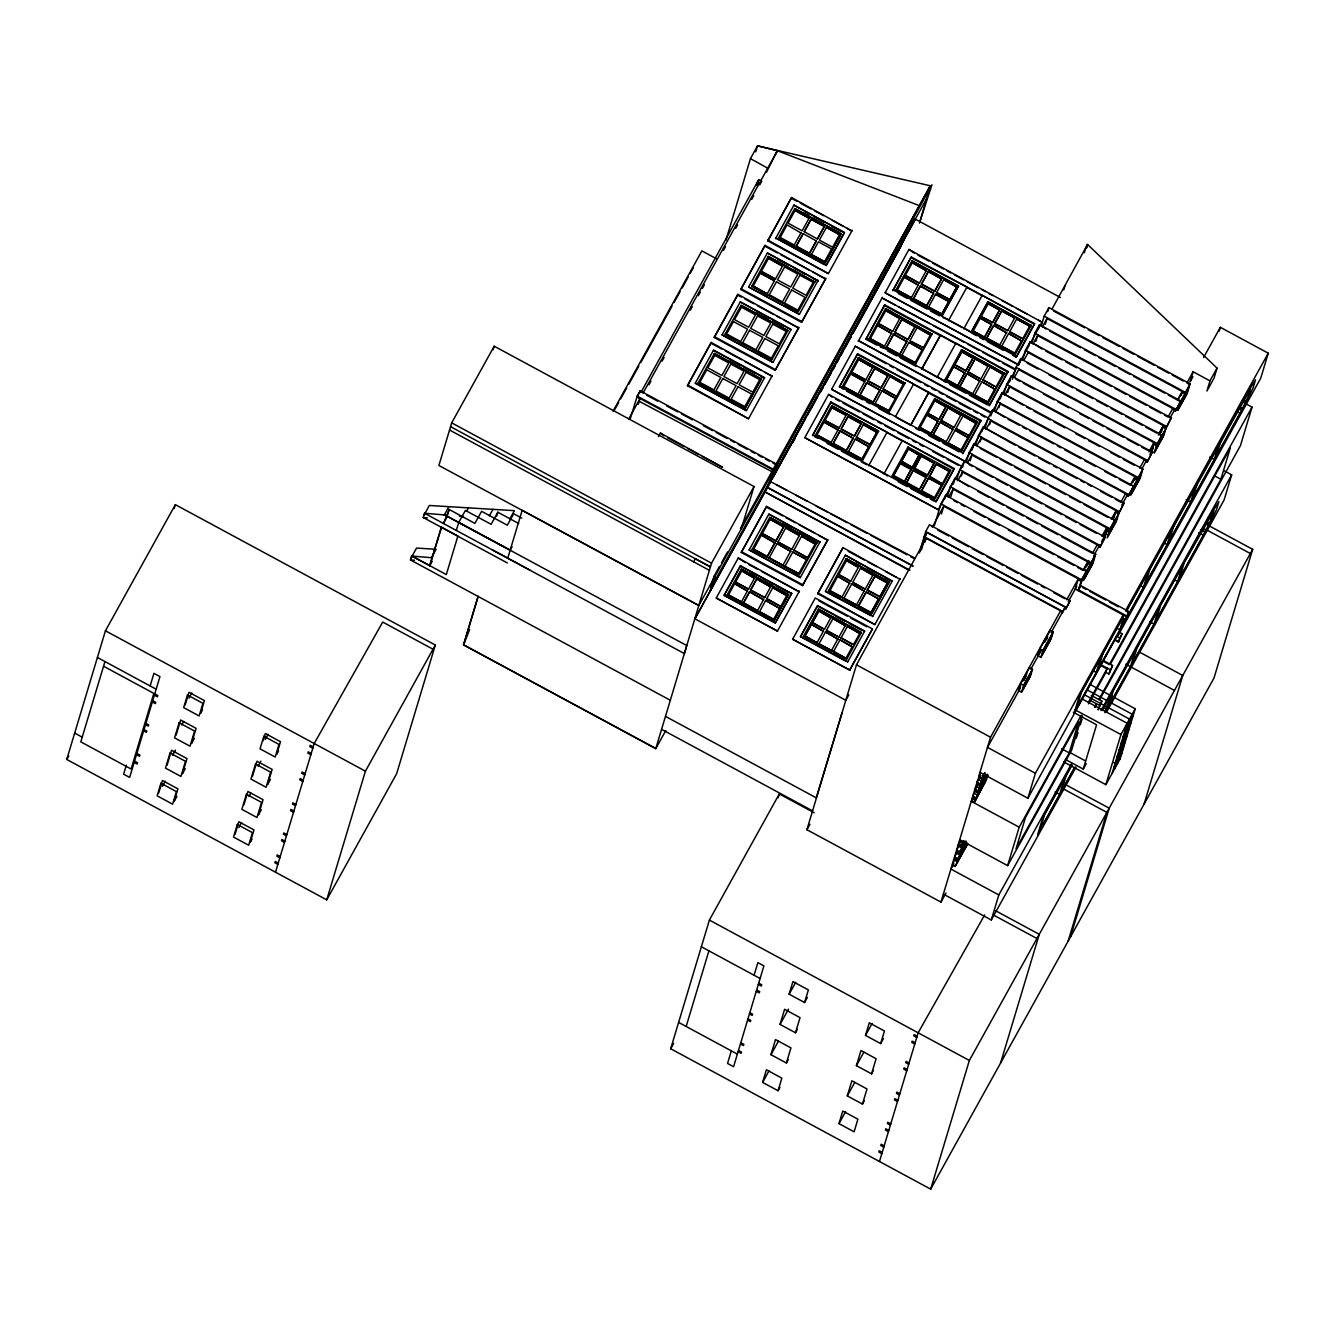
<?xml version="1.0" encoding="UTF-8"?>
<svg xmlns="http://www.w3.org/2000/svg" width="1335" height="1335" viewBox="0 0 1335 1335"><rect width="100%" height="100%" fill="white"/><g stroke="black" fill="none" stroke-linecap="round" stroke-linejoin="round"><path stroke-width="1.5" d="M713.29 578.756L711.021 589.486L712.907 582.027M713.04 579.19L710.187 591.221L714.275 577.604M630.387 418.439L637.229 396.128L640.166 390.821L776.82 464.28L770.762 481.718L694.717 619.123M640.166 390.821L637.029 396.895L640.049 398.514M702.427 456.487L722.619 467.35L660.408 433.024L663.879 435.777M776.82 464.28L766.924 487.892M919.465 223.145L930.328 185.782L757.529 145.849L750.454 158.615L725.956 240.083M919.982 221.326L931.98 184.764L698.806 605.506L438.881 465.481L451.697 422.861L494.184 346.199L754.025 486.524L741.309 528.844L740.424 528.376L930.328 185.782L771.764 473.875M1086.356 248.427L1087.524 244.438L1217.036 368.093L1213.982 378.256L1206.923 391.022L1209.977 380.859L1217.036 368.093M66.75 759.465L105.432 630.788L175.352 504.647L435.327 645.039L396.645 773.716L326.725 899.857L66.75 759.465L68.752 755.86M104.964 661.543L80.801 741.86L131.114 769.01L153.842 693.399L103.546 666.232M174.167 508.602L175.352 504.647M126.308 765.172L123.604 774.167L129.645 777.421L159.95 676.595L153.925 673.341L150.137 685.94M158.665 793.107L162.453 780.491L177.905 788.835L174.117 801.434L176.938 796.361M167.008 765.372L171.547 750.253L187 758.597L182.444 773.716L185.265 768.626M176.103 735.118L180.642 719.999L196.095 728.343L191.539 743.462L194.359 738.389M185.198 704.88L188.986 692.281L204.422 700.608L200.634 713.224L202.519 709.836M235.027 834.342L238.815 821.743L253.967 829.903L250.179 842.519L252.048 839.131M243.938 804.721L247.91 791.488L263.062 799.665L258.506 814.784L261.326 809.711M252.465 776.369L257.004 761.234L272.156 769.411L267.601 784.546L270.421 779.456M263.179 740.708L265.348 733.516L280.483 741.693L276.695 754.292L278.581 750.904M275.511 872.189L314.209 743.512L382.711 622.06L433.007 649.227M670.303 700.258L410.462 559.932L411.647 556.061L432.473 557.78M507.4 562.986L423.228 517.529L424.513 513.257L447.058 515.126M326.725 899.857L365.423 771.179L435.327 645.039M493.116 349.77L494.184 346.199M447.409 515.46L449.211 509.503L474.926 523.387L481.618 511.322L507.333 525.206L513.675 513.741L521.718 518.08M456.32 530.429L458.706 522.486L465.414 510.404L491.13 524.305L497.821 512.223L518.714 523.504M496.62 516.194L497.821 512.223M469.636 629.569L463.545 644.888L478.13 596.411L463.545 644.888L655.769 748.635L665.781 730.579M507.751 558.214L522.152 510.354L698.055 605.089M638.664 401.017L772.731 472.123M755.727 151.823L757.529 145.849L777.404 150.721L642.986 393.224M772.314 375.469L748.534 418.739L687.442 385.748L711.238 342.478L772.097 376.22L764.905 372.348M695.285 383.212L713.558 350.07L764.588 377.621L746.315 410.763L695.285 383.212L746.432 410.379M756.611 185.098L757.529 182.061M757.162 184.931L758.747 179.608L761.768 181.243L759.765 184.864M698.272 382.728L745.381 407.726L761.384 378.873L714.375 353.491L698.272 382.728L745.264 408.109L761.384 378.873M687.442 385.748L711.238 342.478M714.225 337.438L737.938 294.317L798.63 327.976L775.151 370.329L714.225 337.438L737.938 294.317M766.524 172.165L777.32 150.671L919.298 205.64M714.375 353.491L761.267 379.257M722.068 334.885L772.948 362.369L722.068 334.885L740.258 301.91L791.121 329.378L772.948 362.369M740.792 289.495L765.055 245.373L825.614 278.965L801.567 322.319L740.792 289.495L765.055 245.373M740.258 301.91L791.021 329.762M741.075 305.331L787.917 330.629L741.075 305.331L725.172 334.034L771.897 359.699L758.096 352.256M748.635 286.958L799.365 314.342L748.635 286.958L767.391 252.966L817.988 280.734L767.391 252.966M765.94 294.201L751.739 286.09L798.313 311.689L784.663 304.313M753.174 286.04L767.208 293.867L774.417 280.75L760.316 273.141L753.174 286.04L767.208 293.867M852.214 230.271L828.367 273.608L767.742 240.867L791.588 197.53L851.98 231.022L846.64 228.135M760.316 273.141L774.417 280.75M761.334 271.405L775.435 279.015L761.334 271.405L768.559 258.289L782.594 266.116L768.559 258.289M768.209 256.387L814.784 281.985L768.209 256.387L751.622 286.474M778.572 237.847L825.23 262.595L841.267 233.675L794.726 208.544L778.572 237.847L823.428 262.06M767.742 240.867L791.588 197.53M779.974 237.914L787.066 224.897L801.017 233.024M824.362 264.664L775.718 237.947L826.282 265.264L844.471 232.423L793.908 205.123L844.354 232.807L826.165 265.632M766.874 296.37L767.842 294.801L783.061 303.012M794.726 208.544L841.15 234.042L825.113 262.978M795.076 210.429L809.11 218.273L795.076 210.429L788.084 223.162L802.168 230.788L809.177 218.039M756.494 350.938L725.055 334.401M693.966 562.002L695.001 558.564L710.42 566.891L450.546 426.649M807.725 252.565L796.177 246.341L803.169 233.592L816.302 240.951L809.377 253.466L816.302 240.951M803.169 233.592L796.177 246.341M804.254 231.656L811.196 219.14L824.396 226.266L817.387 238.998L804.254 231.656L811.196 219.14M748.534 418.739L687.675 384.997M655.769 748.635L711.538 563.186L754.025 486.524M775.151 370.329L798.864 327.225M811.38 254.551L824.579 261.677L811.38 254.551L818.388 241.819L831.588 248.944L824.579 261.677M817.387 238.998L824.396 226.266M826.398 227.351L839.548 234.693L826.398 227.351L819.406 240.083L832.606 247.209L839.615 234.476M716.244 598.013L777.471 631.071L716.244 598.013L738.255 557.98L799.248 591.789L761.434 571.38M801.567 322.319L825.831 278.197M727.074 594.993L774.333 620.057L788.534 594.442L741.392 568.994L727.074 594.993L774.217 620.441L788.534 594.442M738.255 557.98L745.23 562.619M728.51 594.926L741.442 601.918L728.51 594.926L734.634 583.695L747.45 591.055L734.634 583.695M741.275 552.473L766.64 506.365L827.65 540.191L802.519 585.548L741.275 552.473L766.64 506.365M735.602 582.127L748.534 589.102L735.602 582.127L741.743 570.879L754.559 578.239L741.743 570.879M740.458 565.957L791.622 593.574L775.251 623.095L724.087 595.477L740.458 565.957L791.622 593.574M828.367 273.608L767.975 240.116M741.392 568.994L788.418 594.826M749.135 549.937L800.316 577.571L749.135 549.937L768.96 513.958L819.924 542.36M915.426 219.19L770.412 481.534L915.126 558.247M761.351 535.118L774.901 542.878L767.208 556.762L753.541 549.386L761.351 535.118L774.901 542.878M762.318 533.549L775.985 540.925L762.318 533.549L770.128 519.282L783.795 526.658L775.985 540.925M763.67 599.365L757.529 610.612L743.445 603.003L749.586 591.755L763.553 599.749L749.586 591.755M769.778 517.379L816.937 542.844L769.778 517.379L752.106 549.436L766.04 556.962M770.128 519.282L783.695 527.041M770.762 586.566L764.638 597.796L750.554 590.187L756.678 578.956L770.662 586.933L756.678 578.956M767.208 556.762L775.018 542.494M767.892 557.529L799.264 574.901L816.937 542.844M804.821 437.646L938.238 509.686L804.821 437.646L828.618 394.392L962.018 466.432L938.238 509.686M769.21 557.863L782.944 565.272L769.21 557.863L777.037 543.579L790.654 551.372L777.037 543.579M757.529 610.612L743.562 602.619M778.005 542.01L791.722 549.419L778.005 542.01L785.814 527.742L799.431 535.535L785.698 528.126M759.548 611.697L773.633 619.307L759.548 611.697L765.689 600.45L779.657 608.443L765.689 600.45M830.937 401.985L812.564 435.494L830.937 401.985L954.291 468.585L935.902 502.094M815.535 435.01L831.655 405.773L878.647 431.155L862.543 460.391L815.535 435.01L862.66 460.008M828.618 394.392L832.039 397.112M816.97 434.943L831.071 442.569L816.97 434.943L823.995 422.094L838.096 429.72L831.071 442.569M831.605 389.336L965.021 461.376L831.605 389.336L855.318 346.216L988.718 418.255L965.021 461.376M772.781 587.65L786.749 595.627L772.781 587.65L766.657 598.881L780.741 606.49L786.866 595.26M823.995 422.094L837.996 430.087M824.963 420.525L832.005 407.676L846.106 415.285L839.064 428.135L824.963 420.525L839.181 427.767M831.655 405.773L878.647 431.155M832.005 407.676L846.106 415.285M784.963 566.357L792.773 552.089L806.507 559.498L798.68 573.766L784.963 566.357L798.797 573.383M842.952 389.119L839.565 386.416L857.637 353.808L980.991 420.425L962.685 453.783M842.318 386.683L889.177 411.981L842.318 386.683L858.338 357.613L905.08 383.295L858.338 357.613M792.773 552.089L806.507 559.498M805.756 556.995L793.858 550.137L807.575 557.546M855.318 346.216L886.156 363.754M843.753 386.633L857.854 394.242L843.753 386.633L850.745 373.85L864.846 381.476L857.854 394.242M991.588 413.45L858.405 340.642L991.805 412.682L1009.844 380.158M801.551 536.236L815.168 544.029L801.551 536.236L793.741 550.521M780.741 606.49L766.757 598.497M850.745 373.85L864.73 381.843M851.713 372.281L865.814 379.891L851.713 372.281L858.705 359.515L872.69 367.492L858.705 359.515M839.348 387.167L857.637 353.808M833.09 443.654L840.115 430.805L853.198 438.297L846.29 450.779L833.09 443.654L840.115 430.805M876.795 345.114L865.914 339.24L884.771 304.881L1008.109 371.48L989.252 405.857M868.885 338.756L915.593 363.971L868.885 338.756L885.472 308.669L932.047 334.267L885.472 308.669M882.218 298.039L1015.852 369.328L1011.613 377.304M870.32 338.706L884.421 346.316L870.32 338.706L877.596 325.423L891.58 333.416L877.596 325.423M842.068 427.45L848.109 416.37L861.309 423.495L854.283 436.361M885.138 292.782L1018.538 364.822L885.138 292.782L908.968 249.428L1042.151 322.236L1038.496 320.25M865.914 339.24L884.771 304.881M802.519 585.548L827.884 539.44M859.873 395.327L866.849 382.561L879.949 390.07L873.073 402.469L859.873 395.327L866.849 382.561M885.823 310.571L899.807 318.564L885.823 310.571L878.68 323.471L892.664 331.464L878.563 323.854M911.288 257.021L892.865 290.613L911.288 257.021L1034.642 323.637L1016.219 357.229L1012.597 355.26M867.817 380.976L874.809 368.21L887.892 375.719L881.033 388.118L867.817 380.976L874.809 368.21M895.852 290.129L942.393 315.26L895.852 290.129L912.005 260.826L958.547 285.957L942.393 315.26M908.968 249.428L914.225 253.149M897.287 290.079L911.388 297.688L897.287 290.079L904.329 277.179L918.313 285.173L904.329 277.179M792.623 639.248L849.778 670.12L792.623 639.248L815.284 598.03L872.439 628.902L849.778 670.12M1208.742 525.606L1252.681 549.336L1213.999 678.013L930.679 1189.151L670.687 1048.759L709.386 920.082L779.306 793.941L814.1 812.731M855.334 439.015L868.885 446.774L861.959 459.24L848.292 451.864L855.334 439.015L868.885 446.774M884.271 348.268L880.416 347.067M912.005 260.826L958.43 286.324M863.328 424.597L876.878 432.34L869.953 444.822L856.302 437.446L863.328 424.597L876.878 432.34M886.44 347.4L893.699 334.117L906.799 341.626L899.64 354.526L886.44 347.4L893.699 334.117M912.356 262.711L926.34 270.705L912.356 262.711L905.414 275.227L919.398 283.22L905.297 275.611M845.756 661.175L800.466 636.712L817.604 605.623L864.696 631.055L847.558 662.143M873.073 402.469L880.049 389.687M686.173 1026.465L708.902 950.837M832.189 651.313L803.57 635.844L846.64 659.106M894.667 332.548L901.943 319.265L915.026 326.775L907.867 339.674L894.667 332.548L901.943 319.265M823.495 630.904L817.037 642.736L804.888 636.178L811.346 624.346L823.378 631.288L811.346 624.346M900.191 578.489L874.826 624.58L817.654 593.708L843.019 547.617L899.957 579.24M830.921 617.504L824.463 629.336L812.314 622.777L818.772 610.946L830.821 617.888L818.772 610.946M882.068 390.771L895.468 398.447L882.068 390.771L875.076 403.554L888.709 410.462M800.466 636.712L817.604 605.623M861.959 459.24L868.985 446.391M818.422 609.044L861.375 632.69L818.422 609.044L803.453 636.228M825.397 591.555L872.723 616.236M890.028 376.42L903.411 384.096L890.028 376.42L883.036 389.203L896.553 396.495L903.528 383.712M913.39 298.773L920.449 285.89L933.532 293.383L926.59 305.899L913.39 298.773L920.449 285.89M869.953 444.822L876.978 431.973M828.484 590.687L871.688 613.583L889.243 581.893L846.156 558.631L828.484 590.687L840.75 597.312M899.64 354.526L906.899 341.259M921.417 284.305L928.459 271.422L941.542 278.915L934.617 291.43L921.417 284.305L928.459 271.422M829.919 590.637L841.934 597.129L829.919 590.637L837.729 576.37L849.627 583.228L837.729 576.37M843.019 547.617L817.654 593.708M868.835 464.997L884.004 473.641M907.867 339.674L915.142 326.407M817.037 642.736L805.005 635.794M908.918 342.344L901.659 355.611L915.009 362.836L922.268 349.553L908.918 342.344L922.168 349.92M884.988 577.488L892.231 581.409L845.339 555.21L892.347 581.025M824.463 629.336L812.431 622.394M846.156 558.631L889.143 582.277L871.571 613.95M846.507 560.516L858.405 567.392L846.507 560.516L838.697 574.784L850.712 581.276L858.522 567.008M825.514 631.989L837.846 639.098L825.514 631.989L819.056 643.82L831.488 650.545L820.825 644.788M896.553 396.495L883.153 388.819M917.145 327.492L930.395 335.068L917.145 327.492L909.886 340.759L923.353 347.601M826.482 630.42L838.914 637.145L826.482 630.42L832.94 618.589L845.272 625.681L832.94 618.589M887.007 432.256L830.72 402.736M778.155 797.746L779.306 793.941M926.59 305.899L933.649 293.016M895.468 416.603L913.424 384.38L928.709 392.623L910.637 425.231L897.053 417.905M928.609 306.983L941.809 314.125L928.609 306.983L935.651 294.101L948.851 301.226L941.926 313.742M842.619 597.88L855.218 605.122M934.617 291.43L941.659 278.548M843.937 598.214L856.469 604.972L843.937 598.214L851.763 583.946L864.162 591.071L851.763 583.946M936.619 292.532L949.836 299.657L936.619 292.532L943.678 279.632L956.878 286.758L949.936 299.274M850.712 581.276L838.814 574.417M887.475 475.944L884.12 473.258M943.678 279.632L956.761 287.142L949.836 299.657M913.541 383.996L857.42 354.576M860.541 568.093L872.94 575.235L860.541 568.093L852.731 582.36L865.247 589.119L854.517 583.328M839.965 639.799L852.297 646.891L839.965 639.799L833.507 651.63L845.939 658.339L852.398 646.524M851.596 643.987L841.05 637.846L853.482 644.571M937.053 377.221L921.884 368.594M902.276 440.5L954.058 469.336M847.391 626.399L859.723 633.491L847.391 626.399L840.933 638.23M857.153 605.723L869.753 612.982M893.332 476.195L900.474 462.961L911.421 468.869L904.279 482.102L898.805 479.148M858.472 606.057L866.281 591.789L878.697 598.931L870.987 612.815L858.472 606.057L866.181 592.156L878.697 598.931M921.667 369.344L940.524 334.985M919.181 455.185L908.484 448.527L919.181 455.185L912.272 467.667L901.342 461.76L908.367 448.91L919.298 454.818M845.939 658.339L833.624 651.246M867.249 590.22L875.076 575.936L887.475 583.078L879.782 596.979L867.249 590.22L875.076 575.936M943.077 317.73L948.684 319.883M911.521 423.796L928.826 392.256M731.346 1050.862L727.558 1063.461L733.582 1066.715L763.904 965.889L757.863 962.635L754.075 975.234M904.279 482.102L911.421 468.869M945.964 382.461L937.17 376.837M912.79 486.691L906.281 483.187L913.424 469.953L926.423 476.962L920.266 488.41M937.938 421.376L926.957 415.018L937.938 421.376L931.062 433.775L919.965 427.784M927.925 413.433L939.006 419.424L927.925 413.433L934.9 400.667L945.998 406.658L939.122 419.056M912.272 467.667L901.559 461.009L908.484 448.527M966.89 287.042L911.071 257.788M934.55 398.764L977.671 422.044L934.55 398.764L918.647 427.467L961.767 450.746M906.281 483.187L913.424 469.953M870.987 612.815L878.814 598.547M914.291 468.752L921.434 455.519L934.2 463.295L927.274 475.777L914.291 468.752L921.434 455.519M934.9 400.667L945.881 407.025L939.006 419.424M945.964 893.065L940.975 902.093L806.907 829.702L856.469 664.83L926.106 538.272L1062.577 611.964M955.793 343.228L1007.892 372.248M879.782 596.979L887.591 582.711M986.415 402.219L945.063 379.44L988.334 402.82M946.381 379.774L953.641 366.491L964.788 372.949L957.629 385.848L946.381 379.774L953.641 366.491M931.062 433.775L938.038 421.009M874.826 624.58L817.888 592.957M976.402 335.719L963.97 328.126M953.057 429.102L946.064 441.885L933.065 434.86L940.057 422.094L952.94 429.486L940.057 422.094M954.608 364.922L961.884 351.639L973.015 358.097L965.856 370.996L954.608 364.922L961.884 351.639M961.534 349.737L1004.688 373.483L961.534 349.737L944.946 379.824M961 414.751L954.024 427.534L941.025 420.508L948.017 407.742L960.883 415.135L948.017 407.742M932.664 497.421L921.3 491.28L928.442 478.047L941.425 485.072L928.442 478.047M927.274 475.777L934.417 462.544M982.176 295.302L1034.408 324.388M1031.321 325.256L1015.167 354.559L971.747 331.113L987.9 301.81L1031.204 325.64L987.9 301.81M936.436 463.629L929.293 476.862L936.436 463.629L949.202 471.389L936.202 464.38M973.182 331.063L984.579 337.221L973.182 331.063L980.24 318.164L991.638 324.322L984.696 336.837M957.629 385.848L964.888 372.565M980.24 318.164L991.521 324.705L984.579 337.221M979.89 380.675L972.631 393.942L959.648 386.933L966.907 373.65L979.79 381.042L966.907 373.65M981.208 316.595L992.723 322.369L999.648 309.853L988.25 303.712L981.208 316.595L992.606 322.753L999.648 309.853M965.856 370.996L973.132 357.713M946.064 441.885L933.182 434.492M988.25 303.712L999.531 310.237M988.134 365.823L980.858 379.09L967.875 372.081L975.134 358.798L988.017 366.19L975.134 358.798M948.084 442.97L961.066 449.978L948.084 442.97L955.059 430.187L967.942 437.58L955.059 430.187M954.024 427.534L941.142 420.141M956.027 428.618L969.026 435.627L956.027 428.618L963.019 415.836L975.885 423.228L963.019 415.836M919.732 551.388L925.706 531.547L929.444 524.738L1069.986 600.616L1069.502 602.235L1065.73 609.027L1065.146 607.125L926.64 532.331L919.348 552.957M921.317 550.037L926.64 532.331M930.912 477.73L942.276 483.871L929.51 476.094M762.619 1082.401L766.407 1069.786L781.843 1078.129L778.055 1090.728L762.619 1082.401L769.177 1070.536M770.946 1054.667L775.502 1039.548L790.937 1047.875L786.398 1063.01L770.946 1054.667L778.455 1041.116M780.04 1024.412L784.596 1009.293L800.032 1017.637L795.493 1032.756L780.04 1024.412L788.484 1009.177M789.135 994.174L792.923 981.575L808.376 989.903L804.588 1002.518L789.135 994.174L795.71 982.326M924.921 542.21L926.256 537.771L924.237 536.687M1006.64 332.432L999.581 345.314L986.598 338.306L993.641 325.406L1006.523 332.799L993.641 325.406M928.643 533.416L925.706 531.547M972.631 393.942L959.748 386.549M1005.989 329.979L994.608 323.838L1001.667 310.955L1014.65 317.964L1001.667 310.955M934.383 525.673L940.941 503.846L945.631 495.318L1086.273 571.246L1085.789 572.865M974.65 395.026L987.633 402.052L974.65 395.026L981.909 381.76L994.792 389.152L981.909 381.76M944.446 499.29L945.631 495.318M980.858 379.09L967.992 371.697M941.425 513.925L943.962 505.464L940.941 503.846M947.349 496.703L950.336 486.774L955.026 478.247L1095.718 554.209L1081.066 581.376L1078.046 579.757M994.241 386.316L982.994 379.808L995.977 386.816M948.651 496.937L953.123 489.161L1090.762 563.487M953.24 484.205L955.026 478.247M950.804 496.87L953.357 488.41L950.336 486.774M990.136 366.908L1003.019 374.301L990.136 366.908L982.877 380.175M956.728 479.649L959.715 469.72L964.421 461.176L1105.163 537.171L1099.957 547.317L1097.186 544.813L1092.464 553.341L1061.542 536.637M968.743 486.524L958.046 479.866M962.618 467.133L964.421 461.176M961.35 475.944L962.735 471.338L959.715 469.72M966.123 462.577L969.11 452.648L973.799 444.121L1114.591 520.133L1114.108 521.751M967.441 462.811L971.897 455.035L1109.652 529.411M972.014 450.079L973.799 444.121M970.161 460.809L972.13 454.267L969.11 452.648M1008.643 333.516L1021.525 340.909L1008.643 333.516L1001.6 346.399L1014.583 353.425L1021.642 340.525M975.518 445.506L978.505 435.594L983.194 427.05L1124.037 503.111L1118.83 513.241L1116.077 510.754L1111.354 519.265M976.819 445.74L981.292 437.963L1119.097 512.373M981.993 431.021L983.194 427.05M1016.669 319.048L1029.652 326.057L1016.669 319.048L1009.61 331.948L1020.991 338.072M980.14 441.818L981.525 437.212L978.505 435.594M984.896 428.452L987.883 418.522L992.572 409.995L1133.482 486.073L1132.998 487.692M1015.134 445.172L986.215 428.668M990.787 415.953L992.572 409.995M989.519 424.747L990.904 420.141L987.883 418.522M994.291 411.38L997.278 401.451L1001.968 392.924L1142.927 469.036L1128.275 496.203L1125.522 493.716L1120.799 502.227L1115.326 499.273M1004.487 417.288L995.61 411.614M1000.182 398.881L1001.968 392.924M998.914 407.692L1000.299 403.087L997.278 401.451M1015.167 354.559L971.863 330.73M1003.686 394.326L1006.657 384.397L1011.363 375.869L1152.372 451.998L1147.166 462.127L1144.395 459.64L1139.689 468.168M1022.994 405.156L1004.988 394.543M1016.219 357.229L1034.642 323.637M1009.56 381.81L1011.363 375.869M1007.725 392.557L1009.694 386.015L1006.657 384.397M1012.464 379.24L1016.052 367.325L1020.741 358.798L1161.817 434.96L1161.333 436.578M1014.383 377.488L1019.072 368.944L1016.052 367.325M1018.955 364.755L1020.741 358.798M1022.46 360.183L1025.447 350.271L1030.136 341.727L1171.262 417.922L1166.056 428.068L1163.286 425.565L1158.313 434.943M1023.778 360.417L1028.467 351.889L1025.447 350.271M1028.935 345.698L1030.136 341.727M1031.838 343.128L1034.825 333.199L1039.531 324.672L1180.707 400.901L1180.207 402.502M1042.051 349.036L1033.157 343.345M1038.33 328.644L1039.531 324.672M1035.893 341.359L1037.846 334.818L1034.825 333.199M1041.233 326.057L1044.22 316.128L1048.909 307.601L1190.136 383.863L1175.484 411.03L1172.731 408.543L1168.008 417.054L1164.354 415.085M1045.972 329.011L1042.552 326.291M1047.725 311.572L1048.909 307.601M1045.272 324.288L1047.241 317.763L1044.22 316.128M1051.93 309.219L1087.524 244.438L1086.406 248.143M1063.745 289.895L1064.929 285.957M1084.32 252.799L1085.989 247.242M838.981 1123.636L842.769 1111.02L857.904 1119.197L854.116 1131.813L838.981 1123.636L845.556 1111.771M847.308 1095.901L851.864 1080.783L866.999 1088.959L862.46 1104.078L847.308 1095.901L854.817 1082.351M856.403 1065.664L860.958 1050.528L876.094 1058.705L871.555 1073.841L856.403 1065.664L863.912 1052.113M865.497 1035.409L869.285 1022.81L884.438 1030.987L880.649 1043.586L865.497 1035.409L872.072 1023.561M940.975 902.093L952.155 864.863L955.176 866.482L967.007 845.172M955.176 866.482L952.389 864.095L953.741 859.59L956.761 861.225L966.84 842.702M956.761 861.225L953.974 858.839L954.258 857.921L957.495 858.789L954.475 857.153L955.827 852.648L958.847 854.283L965.956 841.467M958.847 854.283L956.06 851.897L956.344 850.979L959.581 851.847L956.561 850.211L957.913 845.706L960.933 847.341L964.437 841.033M960.933 847.341L958.146 844.955L960.432 840.249M958.53 843.67L961.55 845.305L958.68 843.169L959.281 841.167L962.452 842.302L959.431 840.666L971.446 800.75L974.45 802.385L971.596 800.249L972.197 798.247L975.685 799.915M974.6 801.868L985.497 781.309L975.201 799.882L972.347 797.746L972.731 796.461L975.751 798.096L972.915 795.827L974.35 791.071L977.37 792.706L986.715 775.835M977.37 792.706L974.533 790.437L978.305 782.944M974.817 789.519L977.837 791.154L975.001 788.885L976.436 784.129L979.456 785.764L976.619 783.495L976.903 782.577L979.923 784.212L977.086 781.943L980.674 772.998M1051.045 632.723L1065.163 607.241L1062.326 612.832L1060.574 610.879L990.537 737.22L978.705 776.553L981.542 778.822L978.522 777.187M1018.555 690.579L1020.624 683.67L1029.485 667.7L1032.489 669.319L1030.42 676.228L1021.559 692.197L1018.555 690.579L1020.524 687.024M1019.773 688.109L1020.674 685.172M1023.544 679.849L1024.279 677.412M879.465 1161.483L918.146 1032.806L984.663 914.942M1025.363 675.46L1024.629 677.913L1026.899 673.825M1021.559 692.197L1023.645 685.306L1032.489 669.319M1037.862 655.719L1039.932 648.827L1050.211 630.287L1053.232 631.922L1051.162 638.814L1040.883 657.354L1037.862 655.719L1040.666 650.662M1039.715 652.047L1040.449 649.594M1045.388 639.332L1044.654 641.785L1047.625 636.411M1040.883 657.354L1042.952 650.462L1053.232 631.922M1046.74 639.348L1047.474 636.912L1044.504 642.285M1065.73 609.027L1069.986 600.616M1086.273 571.246L1081.55 579.757L1078.263 590.671L1083.419 577.12M1085.772 567.609L1086.506 565.172M1087.591 563.22L1086.857 565.656L1088.559 562.586M1085.572 573.583L1083.503 580.475L1092.931 563.437L1095.017 556.545M1095.718 554.209L1090.511 564.338L1087.741 561.851L1083.019 570.379L1077.562 567.425M1099.957 547.317L1105.163 537.171M1107.082 527.926L1105.313 533.8L1108.334 535.435L1115.609 522.302L1117.378 516.411L1110.103 529.544L1108.334 535.435M1105.931 532.582L1106.665 530.145M943.361 894.116L991.288 919.982L998.814 894.934L1071.454 763.904M959.715 839.748L1007.625 865.614L1019.189 827.183L1081.233 715.243M979.973 772.348L1027.883 798.23L1035.393 773.265L1123.169 614.918L1122.101 618.439L1125.121 620.074L1128.776 611.53L1080.849 585.664L1078.496 589.92L1126.406 615.802M1118.613 513.958L1109.168 530.996L1107.099 537.888L1116.544 520.85L1118.613 513.958L1115.593 512.323L1111.821 519.148M1114.591 520.133L1109.385 530.279L1106.632 527.792L1101.909 536.303M1113.023 518.447L1113.757 516.011M1113.473 517.73L1114.375 514.793M1113.524 519.232L1115.075 514.058M1118.83 513.241L1124.037 503.111M1128.275 496.203L1133.482 486.073M1132.981 482.436L1133.715 479.983M1134.8 478.047L1134.066 480.483L1135.768 477.396M1132.781 488.41L1130.712 495.302L1140.157 478.264L1142.226 471.372M1142.927 469.036L1137.72 479.165L1134.967 476.678L1130.244 485.189L1119.297 479.298M1148.868 451.981L1153.841 442.603L1156.611 445.106L1161.817 434.96M1147.166 462.127L1152.372 451.998M1151.304 451.08L1153.373 444.188L1156.394 445.823L1154.308 452.715L1151.304 451.08L1153.19 447.676M1152.539 448.627L1153.423 445.69M930.679 1189.151L969.36 1060.457L1252.681 549.336M1076.811 707.567L1081.216 692.915M1160.232 433.274L1160.966 430.838M1160.699 432.557L1161.583 429.603M1161.266 432.323L1162.818 427.15L1165.839 428.785L1163.753 435.677L1154.308 452.715M1166.056 428.068L1171.262 417.922M1069.235 752.873L1078.663 721.484L1025.464 817.471L1016.035 848.86L1069.235 752.873L1061.692 748.802M1082.084 715.477L1071.688 750.07L1007.625 865.614M1076.244 738.305L1077.979 732.531M1080.299 724.855L1082.034 719.081M1059.623 794.392L1064.128 779.423L1044.638 814.584L1040.132 829.552L1059.623 794.392L1055.101 791.955M1100.707 657.755L1096.302 672.423L1093.282 670.787M1175.484 411.03L1180.707 400.901M1098.355 668.702L1102.76 654.033M1181.275 395.31L1182.009 392.857M1174.9 408.493L1177.921 410.129L1179.99 403.237M1190.136 383.863L1184.929 393.992L1182.176 391.505L1177.453 400.016M1209.977 380.859L1193.123 371.764L1190.069 381.91L1192.939 376.72M1189.435 386.199L1187.366 393.091L1177.921 410.129M1095.401 707.283L1096.452 703.762L1094.516 707.266M1088.409 703.895L1105.897 672.373L1107.182 668.084M1027.883 798.23L1116.711 636.378L1119.731 637.996L1118.48 642.152L1114.942 640.233M1123.202 618.823L1119.898 629.836L1116.878 628.201M1121.967 626.115L1124.17 618.773M1101.842 701.125L1098.188 709.669L1101.842 701.125L1091.262 695.435M1105.897 672.373L1108.918 673.991L1112.556 665.464L1104.145 660.925M1112.556 665.464L1108.918 673.991M1203.603 357.48L1220.34 327.309L1268.25 353.191L1260.741 378.155L1118.012 635.627L1119.08 632.106L1122.101 633.741L1118.48 642.152M1127.491 615.819L1128.776 611.53M1065.38 759.415L1083.269 769.077L1096.569 724.788L1073.323 712.239M1219.172 331.147L1220.34 327.309M1000.582 1063.01L1039.281 934.333L995.376 910.62M1104.879 712.756L1111.337 694.25L1102.526 710.153M1147.916 572.582L1143.511 587.233L1140.491 585.614M1145.563 583.529L1149.986 568.86M1130.445 666.632L1134.95 651.664L1113.39 690.529L1108.901 705.497L1130.445 666.632L1125.922 664.179M1171.529 529.995L1167.124 544.647L1164.103 543.028M1169.176 540.942L1173.582 526.274M1154.057 624.046L1158.546 609.077L1137.003 647.942L1132.497 662.911L1154.057 624.046L1149.518 621.593M1195.125 487.392L1190.72 502.06L1186.198 499.624M1063.778 761.935L1105.864 784.68L1120.933 734.55L1135.217 708.785L1090.211 684.471M1192.789 498.355L1197.195 483.687M1112.122 773.399L1127.191 723.27L1082.168 698.973M1114.441 769.21L1129.51 719.081L1084.487 694.784M1105.864 784.68L1120.148 758.897L1135.217 708.785M1068.184 941.058L1106.865 812.381L1063.761 789.102M1070.503 936.87L1109.201 808.192L1065.363 784.529M1177.654 581.459L1182.159 566.491L1160.616 605.356L1156.11 620.324L1177.654 581.459L1174.633 579.824M1218.738 444.805L1214.333 459.474L1209.81 457.037M1216.385 455.752L1220.807 441.101M1205.004 532.114L1211.429 518.914L1213.882 510.754L1184.212 562.769L1179.723 577.738L1205.004 532.114L1200.482 529.661M1098.822 699.507L1220.891 479.265L1230.336 447.876L1110.269 664.463M1074.742 711.288L1241.684 410.129L1248.142 396.795L1250.511 388.952L1126.373 611.447M1224.562 471.021L1231.671 474.859L1224.128 499.907L1106.531 712.056M1246.706 404.238L1252.03 407.108L1240.482 445.54L1099.773 699.39M1144.078 804.154L1182.76 675.477L1138.872 651.764M842.001 712.973L816.252 797.813L665.548 716.428M638.23 404.388L640.066 398.447L628.635 419.107M441.518 527.408L429.686 565.806L432.223 561.234M872.222 298.406L852.915 333.249L900.908 246.257L873.207 296.604M872.656 297.021L903.394 240.367L901.909 244.455M711.054 587.233L715.21 575.919L713.641 576.703M710.821 587.517L715.21 575.919M872.055 298.706L873.591 294.651M771.797 478.28L777.587 463.145L773.716 470.354L637.029 396.895M774.784 155.427L777.404 150.721M770.645 480.784L767.141 487.142L913.223 566.023M792.907 442.552L794.909 438.915M820.958 391.572L822.961 387.934M824.963 384.296L830.971 373.366M832.973 369.728L834.992 366.09M836.995 362.436L838.997 358.798M841 355.16L843.002 351.522M845.005 347.868L851.012 336.954M932.247 527.108L943.745 506.215L1081.317 580.525M957.812 480.633L962.518 472.089L1100.207 546.449M985.981 429.436L990.687 420.892L1128.542 495.335M995.376 412.365L1000.065 403.837L1137.987 478.314M1004.771 395.31L1009.46 386.766L1147.416 461.276M1032.94 344.113L1037.629 335.586L1175.751 410.162M1042.318 327.042L1047.007 318.514L1185.196 393.124M848.793 694.867L845.806 700.291L694.884 618.806L914.976 218.94L770.412 481.534M188.953 698.105L191.773 693.032M181.727 724.972L183.613 721.584M172.632 755.209L175.452 750.136M162.419 786.332L165.24 781.242M265.315 739.34L268.135 734.267M258.089 766.207L260.909 761.117M248.994 796.444L250.88 793.057M238.781 827.567L241.602 822.477M423.863 515.393L429.369 505.481L514.392 510.654L509.753 518.998M411.063 557.98L416.57 548.068L436.094 549.286L431.339 557.88M410.462 559.932L414.484 560.216M444.155 515.277L448.91 506.666M449.211 509.503L443.47 523.487L446.808 517.446M466.482 511.439L468.468 507.851M489.394 515.777L492.949 509.353M424.513 513.257L684.354 653.583L686.791 645.556L445.857 515.544L510.187 550.187L512.089 546.749M613.032 411.18L701.876 250.88L716.478 258.773M614.617 409.745L618.639 402.486M620.658 398.848L626.699 387.951M628.718 384.313L638.781 366.14M640.8 362.519L672.022 306.199M674.042 302.561L680.082 291.664M682.085 288.026L688.126 277.129M690.145 273.491L693.165 268.035M640.833 392.573L758.747 179.608M648.96 384.747L650.979 381.109M662.06 361.118L664.079 357.496M690.262 310.254L692.281 306.616M698.322 295.702L700.341 292.081M702.343 288.443L704.363 284.806M723.503 250.279L725.506 246.658M735.585 228.485L737.604 224.847M751.705 199.416L753.708 195.778M658.422 436.612L660.408 433.024M775.485 238.715L793.908 205.123M775.435 279.015L782.66 265.899M801.167 232.507L794.225 245.023L780.124 237.413M798.313 311.689L814.901 281.602M771.897 359.699L787.917 330.629M799.365 314.342L818.105 280.367M713.524 577.187L719.465 566.457M721.467 562.836L727.492 551.972M711.238 587.25L926.24 199.399M772.298 478.664L805.556 418.689M807.575 415.051L817.637 396.862M819.657 393.241L850.896 336.887M858.171 341.41L882.435 297.288M740.575 565.573L724.204 595.093L775.368 622.727L791.738 593.207M741.442 601.918L747.567 590.671M748.534 589.102L754.675 577.871M776.102 540.542L783.795 526.658M865.814 379.891L872.79 367.125M884.421 346.316L891.697 333.032M892.664 331.464L899.923 318.181M911.388 297.688L918.43 284.789M919.398 283.22L926.457 270.337M743.445 603.003L749.469 592.139M750.554 590.187L756.561 579.323M848.109 416.37L841.2 428.852L854.4 435.978L861.309 423.495M853.315 437.93L846.407 450.412L833.207 443.27M888.009 375.335L881.133 387.734L867.934 380.608M782.944 565.272L790.754 551.005M791.722 549.419L799.548 535.151M930.512 334.701L923.236 347.984L911.555 341.66M941.809 314.125L948.751 301.61L935.551 294.468M895.585 398.064L888.593 410.846L876.778 404.455M807.475 557.93L815.284 543.662M773.633 619.307L779.773 608.059M942.51 314.876L958.547 285.957M915.593 363.971L932.164 333.884M889.177 411.981L905.197 382.911M800.316 577.571L820.157 541.61M921.784 368.961L940.407 335.369L955.676 343.612L936.936 377.588M948.467 320.634L966.774 287.425L982.059 295.669L963.736 328.894M868.618 465.765L886.891 432.623L902.16 440.884L883.887 474.008M777.471 631.071L799.465 591.038M845.339 555.21L825.514 591.171L870.804 615.635M971.747 331.113L987.783 302.194M900.474 462.961L893.566 475.427L904.496 481.334M926.957 415.018L920.082 427.417L931.179 433.408M804.888 636.178L811.229 624.73M812.314 622.777L818.655 611.313M919.415 454.434L912.389 467.3L901.442 461.393M912.856 468.819L920.85 454.384M841.934 597.129L849.744 582.844M933.065 434.86L939.94 422.461M941.025 420.508L947.9 408.109M959.648 386.933L966.79 374.034M967.875 372.081L975.017 359.182M986.598 338.306L993.54 325.79M994.608 323.838L1001.55 311.322M926.423 476.962L919.515 489.444L906.515 482.419M1007.608 330.846L1014.65 317.964M856.469 604.972L864.279 590.704M865.247 589.119L873.057 574.851M831.488 650.545L837.946 638.714M838.914 637.145L845.389 625.314M921.3 491.28L928.209 478.814M941.425 485.072L934.517 497.538L921.517 490.529M942.276 483.871L949.419 470.638M961.066 449.978L968.059 437.212M969.026 435.627L976.002 422.861M987.633 402.052L994.892 388.769M995.86 387.2L1003.136 373.917M1022.61 338.957L1029.652 326.057M853.365 644.938L859.84 633.107M961.651 451.13L977.671 422.044M988.217 403.187L1004.788 373.099M846.523 659.49L861.492 632.306M954.291 468.585L936.135 501.343L812.781 434.743M980.991 420.425L962.919 453.032L839.565 386.416M1008.109 371.48L989.485 405.089L866.148 338.489M872.623 616.62L892.464 580.658M1018.772 364.054L1028.601 346.316M1030.57 342.761L1042.368 321.468M850.011 669.369L872.439 628.902M946.615 495.152L948.401 491.914M670.687 1048.759L673.691 1043.353M806.907 829.702L809.911 824.279M804.588 1002.518L807.391 997.429M795.493 1032.756L797.362 1029.368M786.398 1063.01L788.267 1059.623M778.055 1090.728L779.94 1087.341M1066.748 599.749L1078.296 578.889L1075.242 589.052L1126.189 616.553M1193.123 371.764L1186.898 382.978L1189.919 384.613M1083.486 570.245L1088.943 560.65M1130.712 485.072L1135.434 476.562M1158.847 434.526L1162.818 427.15M1177.921 399.899L1182.643 391.372M1086.707 566.157L1088.409 563.086M1023.745 680.85L1026.014 676.762M1105.964 532.849L1104.078 536.269L1106.164 529.361L1109.168 530.996M1019.756 689.144L987.483 747.383L1035.393 773.265M1030.854 669.119L1040.95 650.929M1068.184 601.785L1076.828 586.215M1093.682 555.811L1099.706 544.947M1101.709 541.309L1105.73 534.067M1121.784 505.081L1127.808 494.217M1141.876 468.869L1145.881 461.61M1149.902 454.367L1152.923 448.927M1169.977 418.139L1175 409.077M1156.394 445.823L1165.839 428.785M977.086 781.943L980.391 776.002M977.887 780.808L980.841 775.468M974.533 790.437L976.502 786.882M981.726 778.188L984.679 772.848M981.542 778.822L984.896 772.765M972.915 795.827L974.266 793.39L977.287 795.026M979.923 784.212L985.464 773.916M979.456 785.764L985.731 774.417M971.596 800.249L972.664 798.297M978.021 790.52L986.281 775.618M977.554 792.072L987.399 774.3M975.751 798.096L988.284 775.184M975.368 799.365L986.732 778.856L974.45 802.385M958.146 844.955L960.115 841.4M956.561 850.211L959.181 845.489M954.475 857.153L957.095 852.431M962.301 842.802L963.386 840.85M961.701 844.805L962.785 842.852L959.765 841.217M961.55 845.305L963.453 841.884M952.389 864.095L955.009 859.373M959.581 851.847L964.821 842.385M959.081 853.516L965.973 841.083M953.924 863.595L950.904 869.068L998.814 894.934M957.262 859.54L966.473 842.602M955.409 865.731L967.741 843.486M880.649 1043.586L883.453 1038.513M1268.25 353.191L1125.522 610.662L1128.542 612.298M1123.686 615.602L1079.615 695.101L1074.224 713.023L1244.036 406.691L1253.165 387.734L1255.517 379.891L1248.959 390.287L1249.427 388.769L1126.49 610.546M1079.164 696.62L1123.336 616.937M871.555 1073.841L873.424 1070.453M1119.731 637.996L1122.101 633.741M862.46 1104.078L864.329 1100.691M1088.426 702.277L1106.949 668.852L1099.856 665.014M1252.03 407.108L1109.318 664.596L1103.928 661.676M1101.008 710.587L1231.671 474.859M1071.688 765.072L1043.035 816.786L1037.612 834.792L1075.176 767.041M1101.992 710.404L1212.831 510.437L1212.38 511.956L1218.905 501.693L1216.452 509.853L1207.424 528.443L1105.647 712.056M1072.055 765.105L1066.181 775.718L1061.675 790.67L1074.408 767.708M1104.679 711.121L1112.706 696.636M991.288 919.982L1076.027 767.108M1083.269 769.077L1086.256 763.67M1125.105 730.195L1133.131 715.693M1123.069 736.937L1131.112 722.435M1121.166 743.278L1129.193 728.793M1119.064 750.287L1127.09 735.785M1117.261 756.277L1125.288 741.793M1115.626 761.734L1123.653 747.25M1113.874 767.558L1121.901 753.073M459.357 516.144L463.462 516.478M423.228 517.529L427.333 517.863M924.087 537.187L926.106 538.272M776.202 484.638L787.116 490.496M796.194 495.368L807.091 501.209M816.186 506.082L827.083 511.922M830.72 513.875L847.074 522.636M850.712 524.588L867.066 533.349M870.704 535.302L907.049 554.793M910.67 556.745L914.308 558.681M646.641 395.193L657.621 401.101M666.782 406.007L677.763 411.914M681.434 413.883L692.414 419.791M703.395 425.698L712.556 430.604M716.211 432.573L727.191 438.481M730.862 440.45L734.517 442.419M738.188 444.388L747.333 449.311M751.004 451.28L754.659 453.233M758.313 455.202L761.985 457.171M765.639 459.14L769.31 461.109M772.965 463.078L776.62 465.047L775.785 464.597M637.229 396.128L773.916 469.586M667.55 437.746L684.071 446.624M687.742 448.593L698.756 454.517M458.706 522.486L510.187 550.187M492.148 549.786L530.062 570.178M915.309 219.124L1060.39 297.471M1242.635 399.649L1245.655 401.284M1242.084 401.485L1245.104 403.103M1239.214 406.658L1242.234 408.293M1238.663 408.51L1241.684 410.129M1053.532 310.972L1084.587 327.743M1088.242 329.712L1099.206 335.636M1102.86 337.605L1119.297 346.483M1122.952 348.452L1133.916 354.376M1137.57 356.345L1154.007 365.223M1157.662 367.192L1168.626 373.116M1172.28 375.085L1183.244 381.009M1236.978 411.547L1239.998 413.166M1047.241 317.763L1185.413 392.373M917.879 255.118L928.843 261.043M932.497 263.012L943.461 268.936M947.116 270.905L950.77 272.891M954.425 274.86L963.57 279.799M967.224 281.768L978.188 287.692M981.842 289.662L985.497 291.631M989.152 293.6L992.806 295.586M1001.951 300.509L1012.915 306.433M1016.569 308.418L1027.533 314.326M1049.627 330.997L1080.666 347.751M1084.32 349.72L1095.284 355.644M1098.939 357.613L1115.359 366.491M1119.014 368.46L1129.977 374.384M1133.632 376.353L1164.671 393.124M1168.325 395.093L1180.474 401.651M928.342 271.789L941.542 278.915M791.355 198.281L796.711 201.168M800.266 203.104L810.962 208.877M814.534 210.796L823.445 215.619M832.372 220.425L843.069 226.199M1037.846 334.818L1175.985 409.411M804.521 211.731L809.928 214.651M813.549 216.604L824.379 222.461M831.605 226.349L840.633 231.239M811.129 219.357L824.329 226.483M921.517 283.938L934.734 291.063M994.725 323.471L1007.725 330.479M1009.727 331.564L1022.727 338.573M1045.706 351.005L1062.143 359.883M1065.781 361.852L1076.744 367.776M1080.399 369.745L1111.421 386.499M1115.075 388.468L1126.022 394.376M1129.677 396.361L1146.114 405.223M1149.752 407.192L1160.716 413.116M920.332 286.257L933.532 293.383M1028.467 351.889L1166.54 426.449M1028.234 352.64L1166.306 427.2M913.507 298.389L926.707 305.531M986.715 337.922L999.698 344.947M1001.717 346.032L1014.7 353.041M893.098 289.862L1016.436 356.462M948.584 320.25L962.151 327.592M898.255 293.516L907.216 298.356M910.804 300.292L926.941 309.019M930.528 310.955L939.49 315.794M980.023 337.672L983.645 339.641M987.266 341.593L1003.553 350.387M1027.199 363.137L1038.146 369.061M1049.093 374.968L1058.204 379.891M1061.859 381.86L1072.806 387.784M1076.461 389.753L1092.881 398.614M1096.536 400.583L1107.483 406.507M1111.12 408.477L1122.067 414.384M1125.722 416.353L1142.143 425.214M1145.797 427.2L1156.744 433.107M1158.563 434.092L1161.583 435.727M796.227 246.107L809.444 253.249M1019.072 368.944L1157.095 443.487M1018.855 369.712L1156.861 444.238M1214.85 476.011L1220.891 479.265M884.037 299.023L895.001 304.947M898.655 306.916L929.727 323.704M933.382 325.673L964.454 342.444M968.109 344.43L979.072 350.337M982.727 352.323L999.181 361.201M1002.835 363.17L1013.799 369.094M884.538 305.632L940.291 335.736M1015.985 379.223L1019.623 381.193M1023.278 383.162L1034.225 389.069M1043.336 393.992L1054.283 399.916M1057.921 401.885L1068.868 407.792M1079.815 413.7L1088.943 418.623M1092.581 420.592L1103.528 426.499M1107.182 428.468L1123.586 437.329M1127.241 439.298L1138.188 445.223M1141.825 447.192L1147.299 450.145M901.826 319.649L915.026 326.775M961.767 352.023L973.015 358.097M764.838 246.141L777.337 252.899M780.925 254.818L789.853 259.657M793.441 261.577L809.527 270.271M813.098 272.207L825.614 278.965M778.021 259.607L788.902 265.465M794.325 268.402L805.189 274.276M812.448 278.181L817.871 281.118M1009.694 386.015L1147.649 460.508M894.784 332.165L907.984 339.307M954.725 364.538L965.973 370.613M893.582 334.501L906.799 341.626M953.54 366.875L964.788 372.949M1026.648 407.125L1030.286 409.094M1033.941 411.063L1050.345 419.924M1053.999 421.893L1064.929 427.801M1075.877 433.708L1084.988 438.631M1088.626 440.6L1099.573 446.507M1110.503 452.415L1119.631 457.338M1123.269 459.307L1134.216 465.214M1000.299 403.087L1138.204 477.546M1208.409 517.279L1211.429 518.914M1134.333 478.764L1137.353 480.4M886.557 347.033L899.757 354.159M901.759 355.243L915.126 362.452M946.498 379.39L957.746 385.465M1205.922 521.768L1208.943 523.403M887.625 350.971L896.586 355.794M900.157 357.73L916.294 366.441M949.569 384.413L965.806 393.191M969.41 395.127L987.449 404.872M1205.438 523.387L1208.459 525.022M1008.125 419.257L1019.072 425.164M1022.71 427.133L1026.365 429.102M1030.003 431.071L1053.699 443.854M1057.337 445.823L1060.991 447.792M1064.629 449.761L1081.033 458.623M1084.671 460.592L1095.618 466.499M1104.729 471.422L1115.659 477.329M1205.438 529.277L1250.361 553.524M1202.568 528.577L1205.572 530.212M990.904 420.141L1128.759 494.584M889.811 365.723L893.465 367.709M897.12 369.678L920.883 382.511M924.538 384.48L928.192 386.449M931.847 388.418L935.501 390.404M939.156 392.373L942.81 394.342M946.465 396.328L955.593 401.251M959.248 403.237L970.228 409.144M973.883 411.13L977.537 413.099M981.192 415.068L984.846 417.037M1198.797 532.698L1203.319 535.151M741.025 288.744L801.801 321.568M928.593 393.007L980.758 421.176M874.692 368.594L887.892 375.719M737.704 295.068L741.292 297.004M744.88 298.94L753.824 303.779M757.412 305.715L773.549 314.426M777.137 316.362L780.708 318.297M784.296 320.233L798.63 327.976M1018.772 447.142L1035.176 455.986M1038.814 457.955L1049.744 463.862M1053.398 465.832L1057.036 467.801M1060.674 469.77L1077.078 478.614M1080.716 480.583L1084.354 482.552M1088.008 484.522L1091.646 486.491M1100.758 491.413L1111.688 497.304M756.378 311.506L769.093 318.364M772.731 320.333L783.628 326.207M981.525 437.212L1119.314 511.622M866.749 382.928L879.949 390.07M980.24 448.46L996.628 457.321M1000.265 459.273L1011.196 465.181M1014.834 467.15L1045.789 483.871M1049.443 485.84L1065.831 494.684M1069.468 496.653L1080.399 502.544M1084.037 504.513L1107.716 517.296M972.13 454.267L1109.886 528.66M859.99 394.96L873.19 402.085M918.53 427.851L959.848 450.145M1106.198 530.863L1109.218 532.498M846.557 391.072L862.794 399.832M866.398 401.785L870.003 403.721M879.014 408.593L889.828 414.434M915.927 428.518L919.515 430.471M928.509 435.327L939.306 441.151M942.91 443.103L959.097 451.831M969.026 464.547L972.664 466.516M976.319 468.468L992.689 477.329M996.327 479.282L1007.258 485.189M1010.895 487.158L1027.283 496.003M1030.92 497.972L1041.834 503.862M1045.489 505.832L1061.859 514.676M1065.497 516.645L1076.427 522.536M1080.065 524.505L1096.452 533.349M835.693 399.082L839.348 401.067M843.019 403.036L859.456 411.914M863.111 413.883L874.075 419.807M877.729 421.793L881.384 423.762M885.038 425.731L894.183 430.671M897.838 432.64L908.801 438.564M912.456 440.533L916.11 442.519M919.765 444.488L923.419 446.457M932.564 451.397L943.528 457.321M947.183 459.29L958.146 465.214M714.459 336.67L775.385 369.578M962.735 471.338L1100.441 545.698M847.992 416.754L861.209 423.879M921.2 456.286L934.2 463.295M711.004 343.245L721.784 349.052M725.372 351.005L741.542 359.732M745.147 361.668L761.317 370.396M977.837 491.43L988.751 497.338M992.389 499.29L1003.303 505.197M1006.957 507.15L1023.328 515.994M1026.965 517.963L1037.879 523.854M1041.517 525.823L1057.904 534.667M713.441 350.454L764.471 378.005M729.728 359.682L740.675 365.59M744.313 367.559L755.243 373.466M760.716 376.42L764.354 378.389M953.357 488.41L1090.995 562.736M914.508 468.001L927.508 475.01M856.403 437.062L870.07 444.438M841.083 429.219L852.631 435.46M839.999 431.172L853.198 438.297M900.257 463.712L911.188 469.62M913.207 470.704L926.19 477.713M1085.355 569.828L1088.375 571.463M953.891 500.642L957.529 502.594M961.167 504.563L964.804 506.532M973.899 511.439L984.813 517.329M988.451 519.298L999.364 525.189M1008.459 530.095L1019.373 536.002M1023.01 537.955L1053.916 554.659M1057.554 556.628L1073.924 565.456M848.409 451.497L862.076 458.873M943.962 505.464L1081.55 579.757M814.367 436.462L817.988 438.414M827.033 443.303L837.879 449.161M841.484 451.113L857.771 459.908M861.375 461.86L866.799 464.78M898.238 481.751L907.216 486.608M910.804 488.543L926.941 497.254M930.528 499.19L934.116 501.126M1082.418 587.383L1086.022 589.336M1089.61 591.271L1105.764 599.999M1109.368 601.935L1118.346 606.791M937.687 530.062L948.601 535.952M952.239 537.905L968.593 546.749M972.23 548.702L983.127 554.592M986.765 556.561L1003.119 565.389M1006.757 567.358L1017.671 573.249M1021.308 575.218L1037.662 584.046M1041.3 585.998L1044.938 587.967M1054.016 592.873L1064.929 598.764M928.726 533.166L1066.214 607.425M1064.98 607.625L1065.997 608.176M1115.659 639.899L1118.68 641.518M926.256 537.771L1062.727 611.463M1131.346 667.166L1174.466 690.445M1099.99 664.213L1110.203 669.719M767.074 487.392L912.523 565.94M909.953 570.195L764.671 491.747L907.917 569.678M1039.932 648.827L1042.952 650.462M766.407 507.133L782.627 515.877M786.232 517.83L795.226 522.686M798.831 524.638L815.051 533.383M818.655 535.335L827.65 540.191M848.159 551.272L864.229 559.949M867.8 561.885L876.745 566.707M885.672 571.53L896.386 577.321M768.86 514.342L820.04 541.977M783.361 522.619L792.506 527.559M799.815 531.497L810.779 537.421M855.985 561.835L859.606 563.787M866.866 567.709L877.729 573.583M1087.191 689.928L1132.197 714.225L1117.128 764.354L1113.674 762.485M874.959 576.32L887.475 583.078M1090.411 700.508L1099.473 705.397M1103.811 707.583L1106.832 709.219M867.366 589.836L879.882 596.595M1075.176 709.853L1120.933 734.55M1020.624 683.67L1023.645 685.306M753.658 549.019L767.325 556.395M858.589 605.673L871.104 612.431M752.222 549.069L799.381 574.534M741.509 551.705L802.752 584.78M1116.677 757.028L1120.148 758.897M818.622 600.717L847.208 616.153M850.779 618.088L866.849 626.766M748.818 564.572L757.829 569.428M817.487 606.007L864.579 631.438M835.493 616.169L844.554 621.059M849.978 623.996L860.858 629.87M751.305 572.248L756.795 575.201M762.268 578.172L773.232 584.096M776.887 586.065L787.85 591.989M1069.368 752.222L1085.472 760.9M451.697 422.861L711.538 563.186M750.67 589.803L764.755 597.413M449.545 430.003L709.386 570.329M833.874 652.665L844.721 658.505M856.469 664.83L990.537 737.22M800.583 636.344L847.675 661.776M978.438 779.506L981.459 781.142M976.352 786.448L979.373 788.084M971.263 801.317L1019.189 827.183M412.081 556.094L446.307 574.584L457.888 536.053L441.351 527.125L429.77 565.656L411.647 556.061M661.643 729.377L812.564 810.862M993.841 915.243L1036.961 938.522M463.579 644.838L655.819 748.484M709.386 920.082L969.36 1060.457M701.359 946.765L760.116 978.505M758.714 983.177L761.734 984.796L761.351 986.064L758.33 984.429M105.432 630.788L365.423 771.179M756.661 990.003L759.682 991.621L759.298 992.89L756.277 991.254M97.405 657.471L156.162 689.21M749.836 1012.681L752.606 1014.166L752.222 1015.434L749.452 1013.933M154.76 693.883L157.78 695.502L157.396 696.77L154.393 695.135M747.984 1018.855L750.737 1020.357L750.37 1021.609L747.6 1020.124M152.707 700.708L155.728 702.343L155.344 703.595L152.323 701.96M740.808 1042.685L743.829 1044.32L743.445 1045.589L740.441 1043.953M145.899 723.386L148.652 724.872L148.285 726.14L145.515 724.638M738.489 1050.428L741.509 1052.063L741.125 1053.315L738.105 1051.696M144.03 729.561L146.8 731.063L146.416 732.314L143.663 730.829M678.614 1022.393L737.371 1054.116M136.871 753.391L139.891 755.026L139.507 756.294L136.487 754.659M134.535 761.134L137.555 762.769L137.188 764.02L134.168 762.402M74.677 733.099L82.219 737.17M750.454 158.615L767.725 168.193M917.112 1036.26L914.125 1034.575L913.741 1035.843L916.728 1037.529M915.142 1042.802L912.155 1041.116L911.772 1042.368L914.775 1044.053M909.068 1063.01L906.081 1061.325L905.697 1062.577L908.684 1064.262M907.099 1069.535L904.112 1067.85L903.745 1069.118L906.732 1070.803M313.158 746.966L310.171 745.28L309.803 746.549L312.791 748.234M311.205 753.507L308.218 751.822L307.834 753.073L310.821 754.759M899.807 1093.799L896.82 1092.113L896.453 1093.382L899.44 1095.067M897.854 1100.324L894.867 1098.655L894.483 1099.907L897.47 1101.592M305.131 773.716L302.144 772.03L301.76 773.282L304.747 774.967M303.162 780.241L300.175 778.555L299.791 779.824L302.778 781.509M890.762 1123.92L887.775 1122.234L887.391 1123.503L890.378 1125.188M888.793 1130.445L885.806 1128.759L885.422 1130.027L888.409 1131.713M295.869 804.504L292.882 802.819L292.498 804.087L295.486 805.773M293.9 811.029L290.913 809.36L290.529 810.612L293.533 812.297M884.137 1145.914L881.15 1144.228L880.783 1145.497L883.77 1147.166M882.185 1152.439L879.198 1150.753L878.814 1152.022L881.801 1153.707M286.808 834.625L283.821 832.94L283.437 834.208L286.424 835.894M284.856 841.15L281.852 839.465L281.485 840.733L284.472 842.418M280.2 856.619L277.213 854.934L276.829 856.202L279.816 857.871M278.231 863.144L275.244 861.459L274.876 862.727L277.864 864.413M160.951 783.228L157.163 795.827L172.599 804.171L176.387 791.572L160.951 783.228M170.046 752.973L165.49 768.109L180.943 776.453L185.482 761.317L170.046 752.973M179.14 722.736L174.585 737.855L190.037 746.198L194.576 731.079L179.14 722.736M187.467 695.001L183.679 707.617L199.132 715.944L202.92 703.345L187.467 695.001M237.313 824.463L233.525 837.062L248.66 845.239L252.448 832.639L237.313 824.463M246.408 794.225L241.852 809.344L257.004 817.521L261.543 802.402L246.408 794.225M255.502 763.97L250.947 779.089L266.099 787.266L270.638 772.147L255.502 763.97M263.829 736.236L260.041 748.852L275.194 757.028L278.982 744.413L263.829 736.236M1024.562 683.854L1022.794 689.744L1029.502 677.663L1031.271 671.789L1024.562 683.854M1043.887 649.01L1042.118 654.901L1050.228 640.266L1051.997 634.375L1043.887 649.01M1086.506 572.131L1084.721 578.022L1092.013 564.889L1093.782 558.998L1086.506 572.131M1133.715 486.958L1131.947 492.849L1139.222 479.716L1140.991 473.825L1133.715 486.958M1157.312 444.371L1155.543 450.262L1162.835 437.129L1164.604 431.238L1157.312 444.371M1180.924 401.785L1179.155 407.676L1186.431 394.543L1188.2 388.652L1180.924 401.785M706.732 369.812L699.824 382.294L713.925 389.903L720.833 377.421L706.732 369.812M714.726 355.394L707.817 367.859L721.918 375.485L728.827 363.003L714.726 355.394M733.466 321.568L726.607 333.967L740.691 341.593L747.567 329.194L733.466 321.568M741.426 307.217L734.55 319.616L748.651 327.242L755.527 314.843L741.426 307.217M722.836 378.523L715.927 390.988L729.127 398.114L736.052 385.648L722.836 378.523M730.846 364.088L723.92 376.57L737.12 383.696L744.046 371.213L730.846 364.088M749.586 330.279L742.711 342.678L755.91 349.803L762.786 337.405L749.586 330.279M757.546 315.928L750.67 328.327L763.87 335.452L770.746 323.053L757.546 315.928M776.436 281.835L769.277 294.735L782.477 301.877L789.636 288.977L776.436 281.835M784.663 266.983L777.521 279.883L790.72 287.025L797.863 274.109L784.663 266.983M738.055 386.733L731.146 399.215L744.796 406.591L751.722 394.109L738.055 386.733M746.048 372.298L739.139 384.78L752.807 392.156L759.715 379.674L746.048 372.298M764.805 338.489L757.93 350.888L771.43 358.18L778.305 345.782L764.805 338.489M772.748 324.138L765.873 336.537L779.39 343.829L786.265 331.43L772.748 324.138M791.638 290.062L784.496 302.962L797.846 310.171L805.005 297.271L791.638 290.062M799.882 275.21L792.723 288.11L806.09 295.319L813.232 282.419L799.882 275.21M908.017 447.008L892.014 475.861L934.984 499.056L950.971 470.204L908.017 447.008"/></g></svg>
